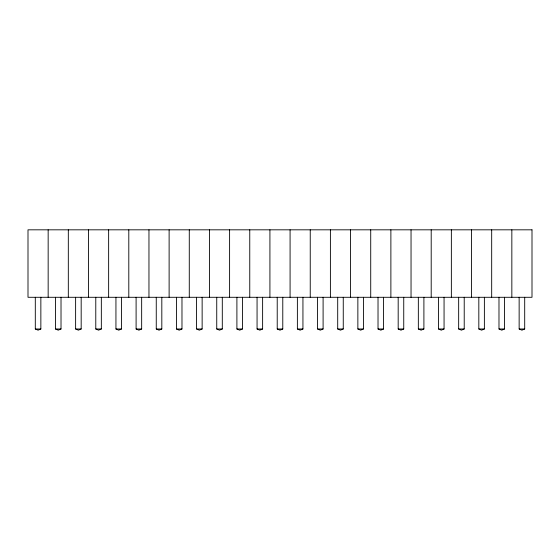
<?xml version="1.0" encoding="UTF-8"?>
<svg xmlns="http://www.w3.org/2000/svg" width="560" height="560" viewBox="0 0 560 560"><rect width="100%" height="100%" fill="white"/><g stroke="black" fill="none" stroke-linecap="round" stroke-linejoin="round"><path stroke-width="0.84" d="M40.859 297.29L40.859 328.986L38.08 330.176L35.301 328.986L35.301 297.29M61.019 297.29L61.019 328.986L58.24 330.176L55.461 328.986L55.461 297.29M81.179 297.29L81.179 328.986L78.4 330.176L75.621 328.986L75.621 297.29M101.339 297.29L101.339 328.986L98.56 330.176L95.781 328.986L95.781 297.29M121.499 297.29L121.499 328.986L118.72 330.176L115.941 328.986L115.941 297.29M141.659 297.29L141.659 328.986L138.88 330.176L136.101 328.986L136.101 297.29M161.819 297.29L161.819 328.986L159.04 330.176L156.261 328.986L156.261 297.29M181.979 297.29L181.979 328.986L179.2 330.176L176.421 328.986L176.421 297.29M202.139 297.29L202.139 328.986L199.36 330.176L196.581 328.986L196.581 297.29M222.299 297.29L222.299 328.986L219.52 330.176L216.741 328.986L216.741 297.29M242.459 297.29L242.459 328.986L239.68 330.176L236.901 328.986L236.901 297.29M262.619 297.29L262.619 328.986L259.84 330.176L257.061 328.986L257.061 297.29M282.779 297.29L282.779 328.986L280 330.176L277.221 328.986L277.221 297.29M302.939 297.29L302.939 328.986L300.16 330.176L297.381 328.986L297.381 297.29M323.099 297.29L323.099 328.986L320.32 330.176L317.541 328.986L317.541 297.29M343.259 297.29L343.259 328.986L340.48 330.176L337.701 328.986L337.701 297.29M363.419 297.29L363.419 328.986L360.64 330.176L357.861 328.986L357.861 297.29M383.579 297.29L383.579 328.986L380.8 330.176L378.021 328.986L378.021 297.29M403.739 297.29L403.739 328.986L400.96 330.176L398.181 328.986L398.181 297.29M423.899 297.29L423.899 328.986L421.12 330.176L418.341 328.986L418.341 297.29M444.059 297.29L444.059 328.986L441.28 330.176L438.501 328.986L438.501 297.29M464.219 297.29L464.219 328.986L461.44 330.176L458.661 328.986L458.661 297.29M484.379 297.29L484.379 328.986L481.6 330.176L478.821 328.986L478.821 297.29M504.539 297.29L504.539 328.986L501.76 330.176L498.981 328.986L498.981 297.29M524.699 297.29L524.699 328.986L521.92 330.176L519.141 328.986L519.141 297.29M35.301 328.986L40.859 328.986M55.461 328.986L61.019 328.986M75.621 328.986L81.179 328.986M95.781 328.986L101.339 328.986M115.941 328.986L121.499 328.986M136.101 328.986L141.659 328.986M156.261 328.986L161.819 328.986M176.421 328.986L181.979 328.986M196.581 328.986L202.139 328.986M216.741 328.986L222.299 328.986M236.901 328.986L242.459 328.986M257.061 328.986L262.619 328.986M277.221 328.986L282.779 328.986M297.381 328.986L302.939 328.986M317.541 328.986L323.099 328.986M337.701 328.986L343.259 328.986M357.861 328.986L363.419 328.986M378.021 328.986L383.579 328.986M398.181 328.986L403.739 328.986M418.341 328.986L423.899 328.986M438.501 328.986L444.059 328.986M458.661 328.986L464.219 328.986M478.821 328.986L484.379 328.986M498.981 328.986L504.539 328.986M519.141 328.986L524.699 328.986M511.84 229.824L511.84 297.29M491.68 229.824L491.68 297.29M471.52 229.824L471.52 297.29M451.36 229.824L451.36 297.29M431.2 229.824L431.2 297.29M411.04 229.824L411.04 297.29M390.88 229.824L390.88 297.29M370.72 229.824L370.72 297.29M350.56 229.824L350.56 297.29M330.4 229.824L330.4 297.29M310.24 229.824L310.24 297.29M290.08 229.824L290.08 297.29M269.92 229.824L269.92 297.29M249.76 229.824L249.76 297.29M229.6 229.824L229.6 297.29M209.44 229.824L209.44 297.29M189.28 229.824L189.28 297.29M169.12 229.824L169.12 297.29M148.96 229.824L148.96 297.29M128.8 229.824L128.8 297.29M108.64 229.824L108.64 297.29M88.48 229.824L88.48 297.29M68.32 229.824L68.32 297.29M48.16 229.824L48.16 297.29M532 229.824L28 229.824L28 297.29L532 297.29L532 229.824"/></g></svg>
